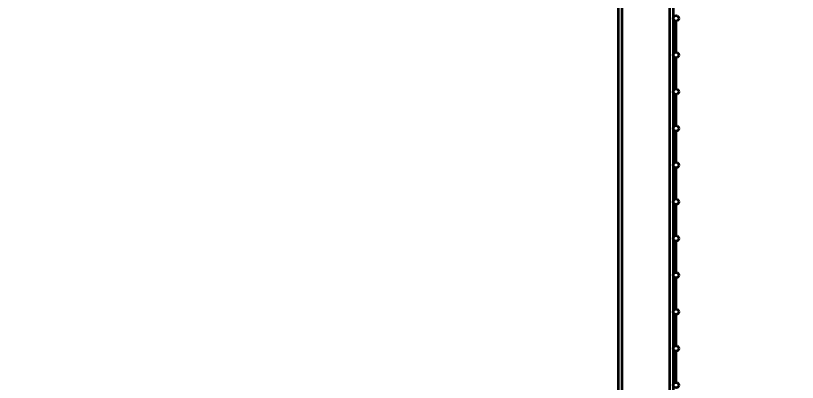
# Model space of a CAD drawing. Header units: millimetres. Extents: x 0 to 420, y 0 to 297.
# Drawn here: x 82.666 to 86.929, y 169.12 to 171.12 of the extents above; entities that cross this region are included whole.
import ezdxf

# ---------------------------------------------------------------- set-up
doc = ezdxf.new("R2010")
doc.units = ezdxf.units.MM
doc.layers.add('尺寸线层', color=150, linetype='Continuous')
doc.styles.add('SLDTEXTSTYLE2', font='TXT', dxfattribs={"width": 0.7})
doc.dimstyles.new('SLDDIMSTYLE0', dxfattribs={"dimtxt": 3.5, "dimasz": 3.302, "dimexe": 0, "dimexo": 0.0625, "dimgap": 0.875, "dimtad": 1, "dimdec": 1, "dimlfac": 100, "dimrnd": 1e-09, "dimzin": 12, "dimdsep": 46, "dimtxsty": 'SLDTEXTSTYLE2', "dimsah": 1, "dimcen": 0.09, "dimadec": 0, "dimazin": 3, "dimtfac": 1, "dimtdec": 3, "dimtofl": 0, "dimtmove": 0, "dimatfit": 3, "dimfxl": 0, "dimfrac": 2, "dimtolj": 1, "dimtzin": 12, "dimarcsym": 0})

# ---------------------------------------------------------------- blocks, each defined once
blk = doc.blocks.new('_D_7')
at = {"layer": '尺寸线层'}
for p, q in [((70.597, 160.4022), (70.597, 246.1922)), ((332.8156, 175.1167), (332.8156, 246.1922)), ((332.8156, 245.1922), (70.597, 245.1922))]:
    blk.add_line(p, q, dxfattribs=at)
for points in [[(70.597, 245.1922), (73.899, 244.6842), (73.899, 245.7002)], [(332.8156, 245.1922), (329.5136, 245.7002), (329.5136, 244.6842)]]:
    blk.add_solid(points, dxfattribs=at)
at = {"layer": '尺寸线层', "insert": (202.8758, 249.704), "char_height": 3.5, "attachment_point": 1, "style": 'SLDTEXTSTYLE2'}
blk.add_mtext('26221.85', dxfattribs=at)

msp = doc.modelspace()

# ---------------------------------------------------------------- linework, layer by layer
at = {"color": 7, "linetype": 'Continuous', "lineweight": 35}
for p, q in [((85.9521, 173.5055), (85.9521, 167.9055)), ((85.9721, 173.5055), (85.9721, 167.9055)), ((86.2321, 173.5055), (86.2321, 167.9055)), ((86.2521, 173.5055), (86.2521, 167.9055)), ((86.2671, 170.9205), (86.2671, 171.0905)), ((86.2671, 170.7205), (86.2671, 170.8905)), ((86.2671, 170.5205), (86.2671, 170.6905)), ((86.2671, 170.3205), (86.2671, 170.4905)), ((86.2671, 170.1205), (86.2671, 170.2905)), ((86.2671, 169.9205), (86.2671, 170.0905)), ((86.2671, 169.7205), (86.2671, 169.8905)), ((86.2671, 169.5205), (86.2671, 169.6905)), ((86.2671, 169.3205), (86.2671, 169.4905)), ((86.2671, 169.1205), (86.2671, 169.2905))]:
    msp.add_line(p, q, dxfattribs=at)
for centre in [(86.2671, 171.1055), (86.2671, 170.9055), (86.2671, 170.7055), (86.2671, 170.5055), (86.2671, 170.3055), (86.2671, 170.1055), (86.2671, 169.9055), (86.2671, 169.7055), (86.2671, 169.5055), (86.2671, 169.3055), (86.2671, 169.1055)]:
    msp.add_circle(centre, 0.015, dxfattribs=at)

# ---------------------------------------------------------------- dimensions: what is measured, and where the dimension line sits
at = {"layer": '尺寸线层'}
dim = msp.add_linear_dim(base=(70.597, 245.1922), p1=(332.8156, 175.1167), p2=(70.597, 160.4022), angle=0, dimstyle='SLDDIMSTYLE0', dxfattribs=at)
dim.commit()
dim.dimension.update_dxf_attribs({"geometry": '_D_7', "text_midpoint": (209.0129, 245.1922), "dimtype": 160})

doc.saveas('drawing.dxf')
